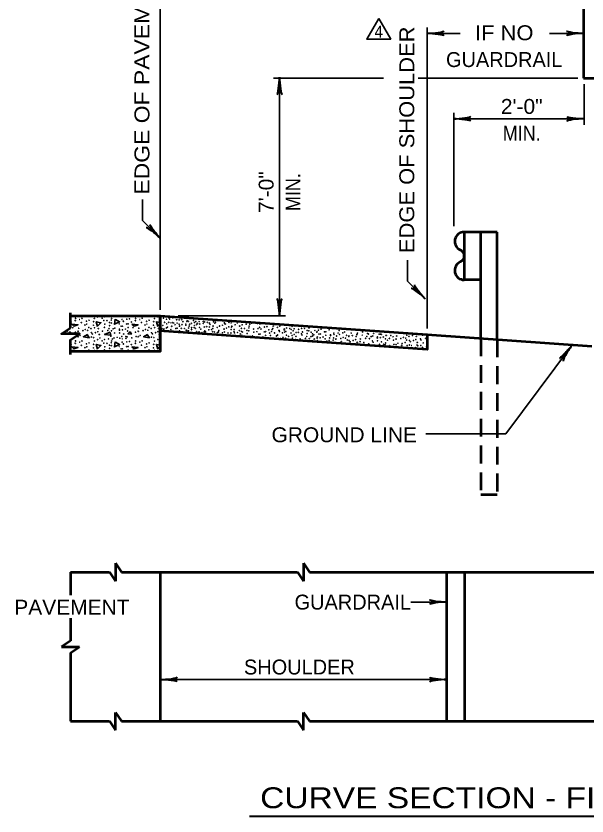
# Model space of a CAD drawing. Extents: x -2 to 678, y 0 to 440.
# Drawn here: x 362.1 to 457.8, y 230.4 to 364.6 of the extents above; entities that cross this region are included whole.
import ezdxf
from ezdxf.enums import TextEntityAlignment as Align

# ---------------------------------------------------------------- set-up
doc = ezdxf.new("R2010")
doc.units = 0
doc.linetypes.add('MEDIUM_DASHED', pattern=[4.5, 3, -1.5])
doc.layers.add('1', color=7, linetype='Continuous', lineweight=35)

msp = doc.modelspace()

# ---------------------------------------------------------------- linework, layer by layer
at = {"layer": '1'}
for p, q in [((386.264, 315.278), (386.264, 395.278)), ((430.98, 312.151), (430.98, 362.653)), ((436.527, 361.653), (430.98, 361.653)), ((457.23, 361.653), (451.516, 361.653)), ((406.264, 314.278), (406.264, 354.278)), ((423.707, 354.153), (405.264, 354.153)), ((456.23, 354.153), (429.488, 354.153)), ((457.301, 353.153), (457.301, 346.33)), ((435.453, 329.33), (435.453, 348.33)), ((435.453, 347.33), (457.301, 347.33)), ((427.708, 320.102), (427.708, 323.628)), ((430.647, 317.163), (427.708, 320.102)), ((389.264, 314.278), (407.264, 314.278)), ((386.264, 312.972), (385.848, 312.526)), ((371.168, 311.666), (370.799, 311.278)), ((371.342, 311.278), (371.168, 311.626)), ((424.769, 311.586), (424.77, 311.586)), ((424.769, 311.586), (424.769, 311.586)), ((429.074, 311.17), (429.039, 311.287)), ((429.121, 311.281), (429.054, 311.21)), ((386.264, 309.172), (385.848, 308.726)), ((434.264, 266.278), (428.264, 266.278)), ((386.264, 253.278), (434.264, 253.278))]:
    msp.add_line(p, q, dxfattribs=at)
at = {"layer": '1', "lineweight": 53}
for p, q in [((457.23, 377.153), (457.23, 354.153)), ((457.23, 354.153), (480.23, 354.153)), ((442.73, 328.33), (437.23, 328.33)), ((437.23, 328.33), (437.23, 320.33)), ((439.98, 310.522), (439.98, 328.33)), ((442.73, 310.33), (442.73, 328.33)), ((439.98, 320.33), (437.23, 320.33)), ((371.264, 312.278), (371.264, 314.778)), ((430.98, 311.151), (458.587, 309.221)), ((378.764, 272.778), (378.764, 269.778)), ((378.764, 272.778), (379.764, 271.278)), ((410.264, 272.778), (410.264, 269.778)), ((410.264, 272.778), (411.264, 271.278)), ((371.264, 271.278), (377.764, 271.278)), ((371.264, 271.278), (371.264, 267.418)), ((377.764, 271.278), (378.764, 269.778)), ((379.764, 271.278), (386.264, 271.278)), ((386.264, 271.278), (386.264, 246.278)), ((386.264, 271.278), (409.264, 271.278)), ((409.264, 271.278), (410.264, 269.778)), ((411.264, 271.278), (434.264, 271.278)), ((434.264, 271.278), (434.264, 246.278)), ((434.264, 271.278), (488.264, 271.278)), ((437.264, 271.278), (437.264, 246.278)), ((371.264, 263.56), (371.264, 259.778)), ((371.264, 259.778), (369.764, 258.778)), ((369.764, 258.778), (372.764, 258.778)), ((371.264, 257.778), (372.764, 258.778)), ((371.264, 257.778), (371.264, 246.278)), ((378.764, 244.778), (378.764, 247.778)), ((378.764, 247.778), (379.764, 246.278)), ((410.264, 244.778), (410.264, 247.778)), ((410.264, 247.778), (411.264, 246.278)), ((371.264, 246.278), (377.764, 246.278)), ((377.764, 246.278), (378.764, 244.778)), ((379.764, 246.278), (386.264, 246.278)), ((386.264, 246.278), (409.264, 246.278)), ((409.264, 246.278), (410.264, 244.778)), ((411.264, 246.278), (434.264, 246.278)), ((434.264, 246.278), (488.264, 246.278))]:
    msp.add_line(p, q, dxfattribs=at)
at = {"layer": '1', "linetype": 'MEDIUM_DASHED', "lineweight": 53}
msp.add_line((442.73, 310.33), (442.73, 284.33), dxfattribs=at)
at = {"layer": '1', "lineweight": 40}
msp.add_line((401.219, 230.395), (466.72, 230.395), dxfattribs=at)
at = {"layer": '1'}
for points in [[(422.894, 364.162), (420.894, 360.698), (424.894, 360.698)], [(371.448, 312.906), (372.488, 312.786), (371.808, 312.546)], [(381.528, 312.906), (382.568, 312.786), (381.888, 312.546)], [(371.448, 309.106), (372.488, 308.986), (371.808, 308.746)], [(381.528, 309.106), (382.568, 308.986), (381.888, 308.746)]]:
    msp.add_lwpolyline(points, close=True, dxfattribs=at)
for points in [[(386.267, 327.316), (383.329, 330.256), (383.329, 333.781)], [(375.788, 312.486), (375.548, 313.286), (376.328, 313.126), (375.768, 312.526)], [(378.768, 313.686), (379.468, 313.286), (378.608, 312.866), (378.728, 313.706)], [(385.868, 312.486), (385.628, 313.286), (386.264, 313.156)], [(377.888, 311.526), (376.948, 311.146), (377.988, 311.026), (377.888, 311.486)], [(381.248, 311.666), (380.868, 311.266), (381.448, 311.226), (381.248, 311.626)], [(374.068, 311.146), (373.408, 310.786), (374.388, 310.606), (374.028, 311.166)], [(384.148, 311.146), (383.488, 310.786), (384.468, 310.606), (384.108, 311.166)], [(375.788, 308.686), (375.548, 309.486), (376.328, 309.326), (375.768, 308.726)], [(378.768, 309.886), (379.468, 309.486), (378.608, 309.066), (378.728, 309.906)], [(385.868, 308.686), (385.628, 309.486), (386.264, 309.356)], [(455.192, 309.236), (444.167, 294.502), (430.801, 294.502)]]:
    msp.add_lwpolyline(points, dxfattribs=at)
at = {"layer": '1', "lineweight": 53}
for points in [[(371.264, 314.278), (386.264, 314.278), (386.264, 308.278), (371.264, 308.278)], [(386.264, 314.278), (430.98, 311.151), (430.98, 308.645), (386.089, 311.784)], [(386.264, 314.278), (386.264, 308.278), (386.264, 314.278)], [(371.264, 307.778), (371.264, 310.278), (372.764, 311.278), (369.764, 311.278), (371.264, 312.278)]]:
    msp.add_lwpolyline(points, dxfattribs=at)
at = {"layer": '1', "linetype": 'MEDIUM_DASHED', "lineweight": 53}
msp.add_lwpolyline([(439.98, 310.522), (439.98, 284.33), (442.73, 284.33)], dxfattribs=at)
at = {"layer": '1'}
for centre in [(375.789, 314.091), (376.969, 314.105), (377.618, 314.198), (378.255, 314.184), (379.938, 314.224), (385.869, 314.091), (387.709, 313.942), (388.385, 313.942), (371.363, 313.256), (372.039, 313.482), (372.092, 313.879), (372.781, 313.667), (373.059, 313.15), (373.179, 313.879), (373.656, 312.739), (373.934, 313.375), (373.974, 312.885), (374.345, 313.548), (375.074, 312.713), (375.114, 313.309), (375.246, 313.853), (376.558, 313.879), (376.836, 313.508), (376.995, 312.898), (377.353, 313.482), (377.777, 313.15), (377.791, 312.633), (378.069, 313.084), (378.082, 313.561), (378.149, 313.866), (379.421, 312.938), (379.885, 313.667), (380.11, 313.375), (380.673, 312.909), (380.693, 313.72), (380.9, 312.925), (381.112, 313.773), (381.443, 313.256), (382.119, 313.482), (382.172, 313.879), (382.861, 313.667), (383.139, 313.15), (383.259, 313.879), (383.736, 312.739), (384.014, 313.375), (384.054, 312.885), (384.425, 313.548), (385.154, 312.713), (385.194, 313.309), (385.326, 313.853), (386.707, 312.685), (386.84, 313.894), (387.017, 313.206), (387.328, 313.695), (387.383, 312.94), (387.709, 313.199), (387.868, 313.73), (388.093, 313.107), (388.382, 313.14), (388.593, 313.051), (388.756, 312.775), (389.008, 313.637), (389.061, 313.637), (389.127, 313.053), (389.447, 312.873), (389.458, 313.595), (389.89, 313.639), (389.935, 312.788), (390.079, 313.306), (390.578, 312.696), (390.585, 312.881), (390.734, 313.306), (390.789, 313.473), (390.982, 313.372), (391.221, 312.868), (391.499, 313.04), (391.843, 313.506), (391.998, 312.652), (392.029, 313.16), (392.242, 313.328), (392.386, 312.807), (392.48, 313.014), (392.798, 313.305), (392.904, 312.908), (393.129, 313.716), (393.487, 313.319), (393.501, 313), (393.72, 313.239), (394.173, 313.206), (394.502, 313.067), (394.616, 312.851), (395.218, 313.292), (395.437, 313.04), (395.562, 313.252), (395.88, 313.491), (396.691, 312.707), (397.035, 313.095), (397.179, 312.896), (397.789, 313.199), (398.173, 313.107), (398.836, 312.775), (399.207, 313.053), (400.015, 312.788), (400.665, 312.881), (401.301, 312.868), (401.579, 313.04), (402.56, 313.014), (402.984, 312.908), (403.581, 313), (370.727, 311.736), (371.628, 312.288), (372.065, 311.524), (372.516, 311.697), (372.622, 312.209), (373.324, 311.789), (373.722, 311.984), (374.12, 311.856), (374.318, 312.341), (374.676, 312.143), (374.742, 311.458), (375.259, 312.288), (375.418, 311.458), (375.816, 311.617), (375.909, 312.143), (376.598, 311.723), (376.929, 312.355), (377.486, 311.816), (377.698, 312.129), (378.122, 311.776), (378.4, 312.103), (378.652, 311.405), (378.679, 312.222), (379.447, 311.869), (379.461, 312.037), (379.487, 311.418), (379.752, 312.54), (379.951, 311.922), (379.977, 312.54), (380.441, 312.05), (380.807, 311.736), (380.9, 312.328), (381.708, 312.288), (382.145, 311.524), (382.596, 311.697), (382.702, 312.209), (383.404, 311.789), (383.802, 311.984), (384.2, 311.856), (384.398, 312.341), (384.756, 312.143), (384.822, 311.458), (385.339, 312.288), (385.498, 311.458), (385.896, 311.617), (385.989, 312.143), (386.585, 312.13), (386.9, 312.059), (387.311, 312.232), (387.505, 312.396), (388.08, 311.993), (388.213, 312.536), (388.903, 312.163), (389.114, 312.197), (389.525, 312.563), (389.524, 311.753), (389.803, 312.192), (389.962, 311.582), (390.32, 312.165), (390.623, 311.864), (390.744, 311.834), (391.035, 311.768), (391.049, 312.245), (391.115, 312.55), (391.532, 312.296), (391.532, 311.975), (391.943, 312.33), (392.154, 312.197), (392.387, 311.622), (392.786, 311.586), (392.851, 312.351), (393.076, 312.059), (393.263, 311.453), (393.64, 311.593), (393.66, 312.404), (393.762, 311.753), (393.866, 311.608), (394.078, 312.457), (394.409, 311.94), (394.516, 312.407), (394.877, 311.969), (395.071, 311.608), (395.085, 312.165), (395.138, 312.563), (395.343, 311.569), (395.827, 312.351), (395.848, 311.442), (396.025, 311.586), (396.106, 311.834), (396.225, 312.563), (396.702, 311.423), (396.98, 312.059), (397.02, 311.569), (397.391, 312.232), (397.634, 311.398), (397.761, 312.435), (398.12, 311.396), (398.16, 311.993), (398.222, 312.385), (398.293, 312.536), (398.649, 311.613), (398.654, 311.986), (398.721, 311.42), (399.248, 311.48), (399.536, 311.791), (399.605, 312.563), (399.883, 312.192), (399.913, 311.658), (400.042, 311.582), (400.4, 312.165), (400.824, 311.834), (400.837, 311.317), (401.115, 311.768), (401.129, 312.245), (401.195, 312.55), (401.932, 312.057), (401.954, 311.547), (402.467, 311.622), (402.664, 312.124), (402.931, 312.351), (403.156, 312.059), (403.72, 311.593), (403.74, 312.404), (403.946, 311.608), (404.158, 312.457), (404.489, 311.94), (404.617, 311.392), (404.95, 311.658), (405.038, 311.991), (405.165, 312.165), (405.218, 312.563), (405.438, 311.414), (405.907, 312.351), (406.186, 311.834), (406.259, 311.636), (406.305, 312.563), (406.782, 311.423), (407.057, 311.902), (407.06, 312.059), (407.1, 311.569), (407.324, 311.636), (407.471, 312.232), (408.004, 312.146), (408.2, 311.396), (408.24, 311.993), (408.373, 312.536), (408.553, 311.78), (408.72, 312.115), (409.056, 311.475), (409.406, 311.506), (409.467, 312.024), (409.685, 312.563), (409.963, 312.192), (410.092, 311.536), (410.122, 311.582), (410.48, 312.165), (410.904, 311.834), (410.917, 311.317), (411.195, 311.768), (411.209, 312.245), (411.585, 311.536), (411.798, 311.277), (412.209, 311.826), (412.529, 311.536), (412.547, 311.622), (412.803, 311.887), (413.011, 312.351), (413.236, 312.059), (413.8, 311.593), (414.026, 311.608), (414.569, 311.94), (415.245, 312.165), (415.378, 311.384), (416.094, 311.399), (416.266, 311.834), (416.862, 311.423), (417.14, 312.059), (417.18, 311.569), (418.28, 311.396), (418.32, 311.993), (419.34, 311.384), (420.202, 311.582), (420.997, 311.317), (421.275, 311.768), (422.036, 311.338), (422.627, 311.622), (423.88, 311.593), (372.092, 310.079), (372.171, 310.808), (372.516, 310.769), (372.834, 311.007), (373.179, 310.079), (374.742, 310.716), (374.901, 311.246), (375.127, 310.623), (375.246, 310.053), (375.789, 310.291), (376.041, 311.153), (376.094, 311.153), (376.161, 310.57), (376.558, 310.079), (376.969, 310.305), (377.618, 310.398), (378.016, 310.888), (378.149, 310.066), (378.255, 310.384), (378.533, 310.557), (379.063, 310.676), (379.514, 310.53), (379.832, 310.822), (379.938, 310.424), (380.163, 311.233), (380.521, 310.835), (380.534, 310.517), (380.693, 309.92), (380.754, 310.755), (381.112, 309.973), (381.536, 310.583), (382.172, 310.079), (382.251, 310.808), (382.596, 310.769), (382.914, 311.007), (383.259, 310.079), (384.822, 310.716), (384.981, 311.246), (385.207, 310.623), (385.326, 310.053), (385.869, 310.291), (386.121, 311.153), (386.174, 311.153), (397.365, 311.025), (398.306, 310.972), (399.691, 311.236), (399.976, 311.038), (400.744, 310.813), (401.447, 310.786), (401.725, 310.906), (402.507, 310.72), (402.799, 311.224), (403.024, 311.224), (403.488, 310.733), (403.946, 311.012), (404.661, 310.526), (404.755, 310.972), (405.748, 310.893), (405.948, 311.059), (406.451, 310.473), (406.848, 310.667), (407.246, 310.539), (407.445, 311.025), (407.803, 310.826), (408.386, 310.972), (408.446, 310.546), (408.72, 311.17), (408.942, 310.301), (409.035, 310.826), (409.724, 310.407), (409.954, 311.247), (410.056, 311.038), (410.612, 310.5), (410.824, 310.813), (411.248, 310.46), (411.527, 310.786), (411.779, 310.089), (411.805, 310.906), (412.026, 311.109), (412.087, 310.378), (412.574, 310.553), (412.587, 310.72), (412.614, 310.102), (412.879, 311.224), (413.077, 310.606), (413.104, 311.224), (413.289, 309.916), (413.568, 310.733), (413.933, 310.42), (414.026, 311.012), (414.19, 310.043), (414.601, 310.149), (414.677, 310.576), (414.815, 311.109), (414.835, 310.972), (415.272, 310.208), (415.333, 310.576), (415.394, 311.17), (415.722, 310.38), (415.828, 310.893), (416.323, 311.17), (416.531, 310.473), (416.612, 309.951), (416.928, 310.667), (417.326, 310.539), (417.525, 311.025), (417.618, 310.226), (417.883, 310.826), (417.907, 310.911), (417.949, 310.142), (418.108, 309.93), (418.466, 310.972), (418.625, 310.142), (419.022, 310.301), (419.115, 310.826), (419.233, 311.14), (419.766, 309.951), (419.804, 310.407), (420.136, 311.038), (420.692, 310.5), (420.904, 310.813), (421.168, 311.231), (421.328, 310.46), (421.607, 310.786), (421.859, 310.089), (421.885, 310.906), (422.654, 310.553), (422.667, 310.72), (422.694, 310.102), (422.959, 311.224), (423.157, 310.606), (423.184, 311.224), (423.331, 311.186), (423.369, 309.916), (423.648, 310.733), (424.013, 310.42), (424.106, 311.012), (424.169, 310.988), (424.383, 310.195), (424.678, 310.491), (424.915, 310.972), (425.287, 310.765), (425.352, 310.208), (425.802, 310.38), (425.908, 310.893), (426.611, 310.473), (427.008, 310.667), (427.406, 310.539), (427.573, 310.217), (427.605, 311.025), (427.963, 310.826), (428.029, 310.142), (428.188, 309.93), (428.546, 310.972), (428.705, 310.142), (429.102, 310.301), (429.195, 310.826), (429.884, 310.407), (429.98, 310.247), (430.216, 311.038), (430.772, 310.5), (371.363, 309.456), (372.039, 309.682), (372.781, 309.867), (373.059, 309.35), (373.656, 308.939), (373.934, 309.575), (373.974, 309.085), (374.345, 309.748), (375.074, 308.913), (375.114, 309.509), (376.836, 309.708), (376.995, 309.098), (377.353, 309.682), (377.777, 309.35), (377.791, 308.833), (378.069, 309.284), (378.082, 309.761), (379.421, 309.138), (379.752, 308.74), (379.885, 309.867), (379.977, 308.74), (380.11, 309.575), (380.673, 309.109), (380.9, 309.125), (381.443, 309.456), (382.119, 309.682), (382.861, 309.867), (383.139, 309.35), (383.736, 308.939), (384.014, 309.575), (384.054, 309.085), (384.425, 309.748), (385.154, 308.913), (385.194, 309.509), (419.248, 309.837), (419.301, 309.837), (420.391, 309.814), (421.222, 309.572), (421.945, 309.86), (422.269, 309.36), (423.038, 309.505), (423.727, 309.519), (423.741, 309.2), (423.96, 309.439), (424.047, 309.738), (424.742, 309.267), (425.458, 309.492), (425.802, 309.452), (426.12, 309.691), (426.75, 309.333), (426.811, 309.637), (427.329, 309.82), (427.664, 309.302), (428.029, 309.399), (428.413, 309.307), (429.076, 308.975), (429.309, 309.394), (429.328, 309.837), (429.381, 309.837), (429.447, 309.253), (429.845, 308.763), (429.949, 309.302), (430.255, 308.988), (430.346, 309.729), (430.905, 309.081), (371.628, 308.488), (372.622, 308.409), (374.318, 308.541), (374.676, 308.343), (375.259, 308.488), (375.909, 308.343), (376.929, 308.555), (377.698, 308.329), (378.679, 308.422), (380.9, 308.528), (381.708, 308.488), (382.702, 308.409), (384.398, 308.541), (384.756, 308.343), (385.339, 308.488), (385.989, 308.343)]:
    msp.add_circle(centre, 0.0265, dxfattribs=at)
at = {"layer": '1', "lineweight": 53}
for centre, radius, start, end in [((437.182, 326.766), 1.564, 88.23531, 246.70708), ((436.147, 324.33), 1.083, 292.61986, 67.38014), ((437.182, 321.893), 1.564, 113.29292, 271.76469)]:
    msp.add_arc(centre, radius, start, end, dxfattribs=at)
at = {"layer": '1'}
for centre, start, end in [((386.291, 314.273), 169.20575, 2.79429), ((388.782, 314.101), 173.4231, 358.57694), ((391.619, 313.889), 141.40857, 30.59147), ((402.109, 313.16), 152.46723, 19.53281), ((386.145, 312.563), 263.61644, 88.38242), ((411.275, 312.55), 226.56464, 305.43539), ((420.984, 311.834), 137.42978, 34.57025), ((424.106, 311.608), 113.59617, 58.40386), ((426.942, 311.423), 151.91808, 20.08195), ((386.241, 310.57), 28.05243, 331.94757), ((402.997, 310.606), 347.81812, 184.18178), ((430.984, 310.813), 99.82822, 260.17178), ((416.04, 309.691), 353.46584, 178.53406), ((422.72, 309.214), 15.89548, 156.10442), ((378.4, 308.303), 291.39102, 248.60898)]:
    msp.add_arc(centre, 0.0265, start, end, dxfattribs=at)
at = {"layer": '1', "lineweight": 40}
for centre, major_axis, ratio, start_param, end_param in [((432.1, 361.442), (-1.756, 0.176), 0.07063, 3.1407148, 5.41811), ((432.1, 361.442), (-1.756, 0.176), 0.07063, 3.1407148, 5.41811), ((432.071, 361.929), (-1.786, -0.156), 0.122415, 0.8963533, 3.1415927), ((432.071, 361.929), (-1.786, -0.156), 0.122415, 0.8963533, 3.1415927), ((456.139, 361.377), (1.786, 0.156), 0.122415, 0.8963533, 3.1415927), ((456.109, 361.865), (1.756, -0.176), 0.07063, 3.1407148, 5.41811), ((406.052, 353.158), (0.176, 1.756), 0.07063, 3.1407148, 5.41811), ((406.052, 353.158), (0.176, 1.756), 0.07063, 3.1407148, 5.41811), ((406.54, 353.187), (-0.156, 1.786), 0.122415, 0.8963533, 3.1415927), ((406.54, 353.187), (-0.156, 1.786), 0.122415, 0.8963533, 3.1415927), ((436.545, 347.606), (-1.786, -0.156), 0.122415, 0.8963533, 3.1415927), ((456.181, 347.541), (1.756, -0.176), 0.07063, 3.1407148, 5.41811), ((436.574, 347.118), (-1.756, 0.176), 0.07063, 3.1407148, 5.41811), ((456.21, 347.053), (1.786, 0.156), 0.122415, 0.8963533, 3.1415927), ((385.301, 327.893), (1.373, -1.152), 0.122415, 0.8963533, 3.1415927), ((385.625, 328.259), (-1.118, 1.366), 0.07063, 6.2823074, 8.5597026), ((430.004, 318.105), (-1.118, 1.366), 0.07063, 6.2823074, 8.5597026), ((429.68, 317.739), (1.373, -1.152), 0.122415, 0.8963533, 3.1415927), ((405.988, 315.369), (0.156, -1.786), 0.122415, 0.8963533, 3.1415927), ((405.988, 315.369), (0.156, -1.786), 0.122415, 0.8963533, 3.1415927), ((406.476, 315.399), (-0.176, -1.756), 0.07063, 3.1407148, 5.41811), ((406.476, 315.399), (-0.176, -1.756), 0.07063, 3.1407148, 5.41811), ((454.352, 308.466), (-1.193, -1.301), 0.07063, 6.2823074, 8.5597026), ((454.352, 308.466), (-1.193, -1.301), 0.07063, 6.2823074, 8.5597026), ((454.76, 308.197), (0.945, 1.523), 0.122415, 0.8963533, 3.1415927), ((454.76, 308.197), (0.945, 1.523), 0.122415, 0.8963533, 3.1415927), ((433.173, 266.002), (1.786, 0.156), 0.122415, 0.8963533, 3.1415927), ((433.173, 266.002), (1.786, 0.156), 0.122415, 0.8963533, 3.1415927), ((433.143, 266.49), (1.756, -0.176), 0.07063, 3.1407148, 5.41811), ((433.143, 266.49), (1.756, -0.176), 0.07063, 3.1407148, 5.41811), ((387.355, 253.554), (-1.786, -0.156), 0.122415, 0.8963533, 3.1415927), ((433.143, 253.49), (1.756, -0.176), 0.07063, 3.1407148, 5.41811), ((433.143, 253.49), (1.756, -0.176), 0.07063, 3.1407148, 5.41811), ((387.384, 253.067), (-1.756, 0.176), 0.07063, 3.1407148, 5.41811), ((433.173, 253.002), (1.786, 0.156), 0.122415, 0.8963533, 3.1415927), ((433.173, 253.002), (1.786, 0.156), 0.122415, 0.8963533, 3.1415927)]:
    msp.add_ellipse(centre, major_axis=major_axis, ratio=ratio, start_param=start_param, end_param=end_param, dxfattribs=at)

# ---------------------------------------------------------------- texts
at = {"layer": '1'}
for s, width, p in [('EDGE OF PAVEMENT', 1.15, (384.468, 334.613)), ('EDGE OF SHOULDER', 1.1, (428.845, 324.803))]:
    msp.add_text(s, height=2.5, rotation=90, dxfattribs=dict(at, width=width)).set_placement(p)
for s, height, width, p in [('4', 2, 0.95, (422.189, 360.953)), ('GROUND LINE', 2.5, 1.05, (404.926, 293.082)), ('PAVEMENT', 2.5, 1.05, (361.827, 264.161)), ('CURVE SECTION - FILL', 3.5, 1.2, (403.021, 231.702))]:
    msp.add_text(s, height=height, dxfattribs=dict(at, width=width)).set_placement(p)
for s, width, p in [('IF NO', 1.1, (443.918, 360.511)), ('2\'-0"', 1.05, (446.851, 348.151)), ('MIN.', 0.9, (446.851, 343.651))]:
    msp.add_text(s, height=2.5, dxfattribs=dict(at, width=width)).set_placement(p, align=Align.CENTER)
msp.add_text('GUARDRAIL', height=2.5, dxfattribs=at).set_placement((443.918, 356.011), align=Align.CENTER)
for s, width, p in [('7\'-0"', 1.05, (405.274, 335.03)), ('MIN.', 0.9, (409.774, 335.03))]:
    msp.add_text(s, height=2.5, rotation=90, dxfattribs=dict(at, width=width)).set_placement(p, align=Align.CENTER)
for s, p in [('GUARDRAIL', (408.79, 265.018)), ('SHOULDER', (400.306, 254.13))]:
    msp.add_text(s, height=2.5, dxfattribs=at).set_placement(p)

doc.saveas('drawing.dxf')
